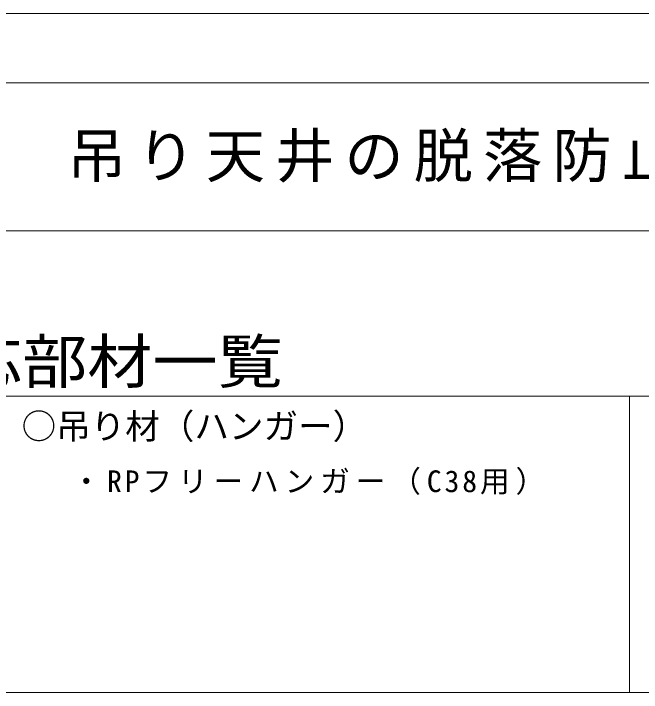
# Model space of a CAD drawing. Units: millimetres on the paper, enlarged 15 times, with parts at other scales. Extents: x -2895 to 2955, y -2104 to 2057.
# Drawn here: x -2368 to -1414, y 1026 to 2057 of the extents above; entities that cross this region are included whole.
import ezdxf
from ezdxf.enums import TextEntityAlignment as Align

# ---------------------------------------------------------------- set-up
doc = ezdxf.new("R2010")
doc.units = ezdxf.units.MM
doc.header["$LTSCALE"] = 15
for name, color, linetype, lineweight in [('1-6_文字', 7, 'Continuous', 18), ('1-E', 3, 'Continuous', 18), ('F-1_中線', 7, 'Continuous', 18), ('F-6_文字', 7, 'Continuous', 18)]:
    doc.layers.add(name, color=color, linetype=linetype, lineweight=lineweight)
doc.styles.add('ＭＳ ゴシック', font='')
doc.styles.get('ＭＳ ゴシック').set_extended_font_data('MS Gothic')

msp = doc.modelspace()

# ---------------------------------------------------------------- linework, layer by layer
at = {"layer": '1-E'}
for p, q in [((-2850.14, 1475.61), (-15.14, 1475.61)), ((-1432.64, 1475.61), (-1432.64, 1025.61))]:
    msp.add_line(p, q, dxfattribs=at)
msp.add_lwpolyline([(-2850.14, 1475.61), (-2850.14, 1025.61), (-15.14, 1025.61)], dxfattribs=at)
at = {"layer": 'F-1_中線', "color": 3}
msp.add_line((-2895.14, 2056.93), (2954.86, 2056.93), dxfattribs=at)
at = {"layer": 'F-6_文字', "color": 3}
for p, q in [((-2850.14, 1951.93), (2789.86, 1951.93)), ((-2850.14, 1726.93), (2789.86, 1726.93))]:
    msp.add_line(p, q, dxfattribs=at)

# ---------------------------------------------------------------- texts
at = {"layer": '1-6_文字', "style": 'ＭＳ ゴシック', "width": 1.1}
msp.add_text('□勾配対応部材一覧', height=65.98, dxfattribs=at).set_placement((-2850.14, 1475.61), align=Align.BOTTOM_LEFT)
at = {"layer": '1-6_文字', "style": 'ＭＳ ゴシック'}
msp.add_text('○吊り材（ハンガー）', height=38.49, dxfattribs=at).set_placement((-2355.92, 1399.23), align=Align.BOTTOM_LEFT)
at = {"layer": '1-6_文字', "color": 3, "insert": (-2280.14, 1325.61), "char_height": 32.99, "attachment_point": 7, "style": 'ＭＳ ゴシック'}
msp.add_mtext('\\T1.2;・RPフリーハンガー（C38用）', dxfattribs=at)
at = {"layer": 'F-6_文字', "color": 2, "insert": (-2286.73, 1790.5), "char_height": 65.98, "attachment_point": 7, "style": 'ＭＳ ゴシック'}
msp.add_mtext('\\T1.17;吊り天井の脱落防止対策\u3000(新耐震ＦｕｌｌＰｏｗｅｒ天井_ＪＩＳ１９形仕様）（勾配仕様）', dxfattribs=at)

doc.saveas('drawing.dxf')
